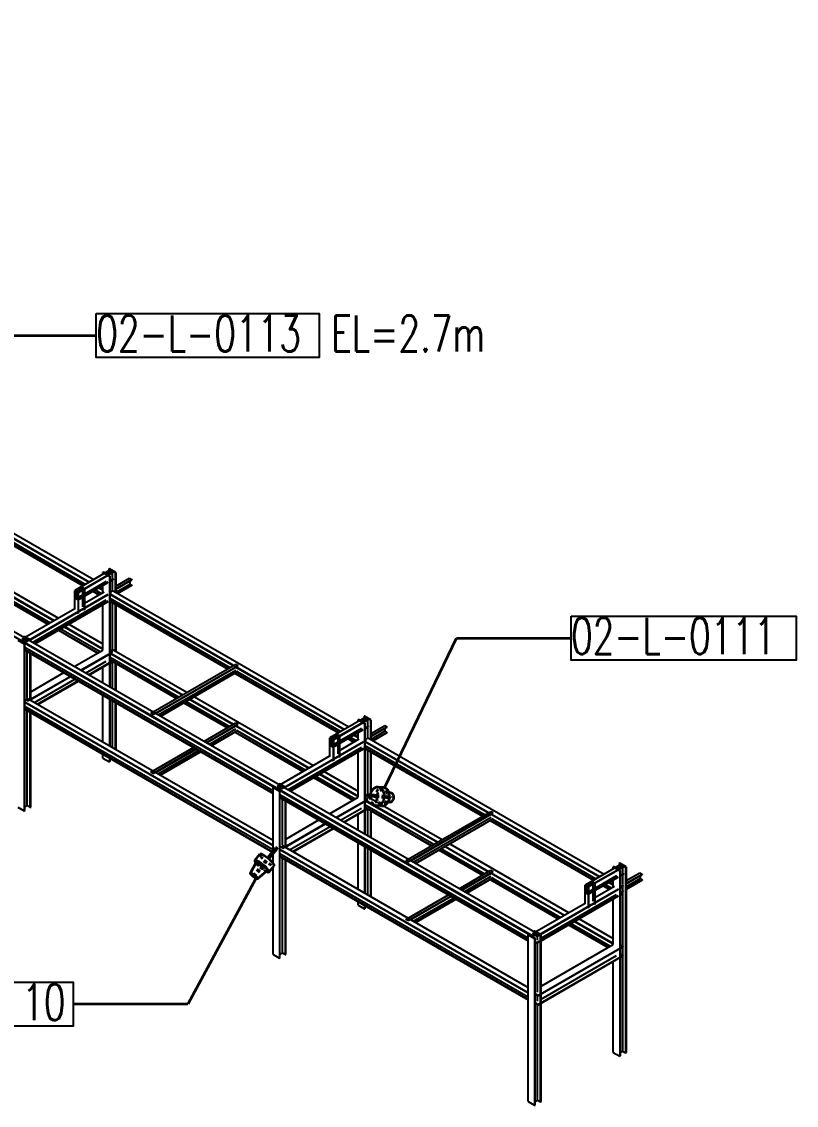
# Model space of a CAD drawing. Header units: inches. Extents: x 295136 to 296247, y 2627183 to 2627409.
# Drawn here: x 295736.24 to 295767.78, y 2627302.99 to 2627347.13 of the extents above; entities that cross this region are included whole.
import ezdxf

# ---------------------------------------------------------------- set-up
doc = ezdxf.new("R2010")
doc.units = ezdxf.units.IN
doc.header["$MEASUREMENT"] = 0
doc.linetypes.add('PIPE RACK LIGHTING-EMBED 1_DWG$0$HIDDEN2', pattern=[0.1875, 0.125, -0.0625])
doc.layers.add('_Auto', color=7, linetype='Continuous')
doc.layers.add('PIPE RACK LIGHTING-EMBED 1_DWG$0$DwgTemplate', color=7, linetype='Continuous')
doc.styles.add('HZTXT', font='txt_qlt.shx', dxfattribs={"width": 0.7, "bigfont": 'hztxt.shx'})
doc.dimstyles.new('ANSI_L', dxfattribs={"dimtxt": 0.18, "dimasz": 0.18, "dimexe": 0.18, "dimexo": 0.0625, "dimgap": 0.09, "dimtad": 0, "dimtih": 1, "dimtoh": 1, "dimdec": 4, "dimzin": 0, "dimdsep": 46, "dimtxsty": 'Standard', "dimcen": 0.09, "dimadec": 0, "dimazin": 0, "dimtfac": 1, "dimtdec": 4, "dimtofl": 0, "dimtmove": 0, "dimatfit": 3, "dimfxl": 1, "dimtolj": 1, "dimtzin": 0, "dimarcsym": 0})

msp = doc.modelspace()

# ---------------------------------------------------------------- linework, layer by layer
at = {"layer": '_Auto', "color": 7, "linetype": 'Continuous', "lineweight": 25}
for points in [[(295739.2816, 2627335.2373), (295748.352, 2627335.2373), (295748.352, 2627333.4456), (295739.2816, 2627333.4456)], [(295758.6089, 2627322.9175), (295767.7816, 2627322.9175), (295767.7816, 2627321.1258), (295758.6089, 2627321.1258)], [(295729.3377, 2627308.0066), (295738.3412, 2627308.0066), (295738.3412, 2627306.2149), (295729.3377, 2627306.2149)]]:
    msp.add_lwpolyline(points, close=True, dxfattribs=at)
at = {"layer": 'PIPE RACK LIGHTING-EMBED 1_DWG$0$DwgTemplate', "color": 9, "linetype": 'Continuous', "lineweight": 25}
for p, q in [((295757.041, 2627309.8916), (295653.0217, 2627369.9472)), ((295757.2141, 2627309.9916), (295653.1949, 2627370.0471)), ((295729.4415, 2627329.8248), (295739.0035, 2627324.3042)), ((295729.5169, 2627329.9813), (295739.1767, 2627324.4042)), ((295734.5398, 2627326.5854), (295738.7473, 2627324.1563)), ((295734.5554, 2627326.5944), (295738.7628, 2627324.1653)), ((295734.5779, 2627326.8413), (295738.9879, 2627324.2952)), ((295734.6368, 2627326.6414), (295738.8442, 2627324.2122)), ((295732.7183, 2627325.5338), (295737.5621, 2627322.7372)), ((295732.8915, 2627325.6338), (295737.7352, 2627322.8372)), ((295739.8346, 2627324.784), (295738.4062, 2627323.9593)), ((295739.813, 2627324.8465), (295739.7957, 2627324.8365)), ((295739.7957, 2627324.8365), (295739.9195, 2627324.765)), ((295739.7957, 2627324.8365), (295739.7957, 2627324.7615)), ((295740.0727, 2627324.6966), (295739.813, 2627324.8465)), ((295739.8346, 2627324.784), (295739.9645, 2627324.7091)), ((295734.5779, 2627324.4422), (295737.5465, 2627322.7282)), ((295739.9645, 2627324.7091), (295738.536, 2627323.8843)), ((295739.748, 2627324.5701), (295738.536, 2627323.8704)), ((295739.5706, 2627324.7066), (295739.5533, 2627324.6966)), ((295739.5533, 2627324.6966), (295739.813, 2627324.5466)), ((295739.5533, 2627324.6216), (295739.5533, 2627324.6966)), ((295739.6944, 2627324.6351), (295739.5706, 2627324.7066)), ((295739.9195, 2627324.765), (295739.6944, 2627324.6351)), ((295739.7065, 2627324.6281), (295739.9316, 2627324.7581)), ((295739.8303, 2627324.5566), (295739.7065, 2627324.6281)), ((295739.9645, 2627324.6951), (295739.7775, 2627324.5871)), ((295739.813, 2627324.5466), (295739.8303, 2627324.5566)), ((295739.813, 2627324.5466), (295739.813, 2627320.0382)), ((295739.8303, 2627324.5566), (295739.8303, 2627320.0282)), ((295739.9645, 2627324.4232), (295739.8303, 2627324.3457)), ((295739.8303, 2627324.3317), (295739.9645, 2627324.4092)), ((295739.9056, 2627324.4572), (295739.9645, 2627324.4232)), ((295739.9316, 2627324.7581), (295740.0554, 2627324.6866)), ((295739.9316, 2627324.7581), (295739.9316, 2627324.7281)), ((295739.9316, 2627324.6761), (295739.9316, 2627324.4422)), ((295739.9316, 2627324.3902), (295739.9316, 2627323.9983)), ((295739.9645, 2627324.7091), (295739.9645, 2627324.6951)), ((295739.9645, 2627324.4232), (295739.9645, 2627324.4092)), ((295740.0554, 2627324.6866), (295740.0727, 2627324.6966)), ((295740.0554, 2627324.6866), (295740.0554, 2627323.8968)), ((295740.0727, 2627324.6966), (295740.0727, 2627323.8868)), ((295740.0727, 2627324.1398), (295740.6328, 2627324.4632)), ((295740.0727, 2627324.0338), (295740.7246, 2627324.4102)), ((295740.0727, 2627324.0158), (295740.7246, 2627324.3922)), ((295740.6328, 2627324.4632), (295740.7246, 2627324.4102)), ((295740.6423, 2627324.3447), (295740.6423, 2627324.2237)), ((295740.7246, 2627324.4102), (295740.7246, 2627324.3922)), ((295734.5398, 2627324.1862), (295737.3058, 2627322.5893)), ((295734.5554, 2627324.1952), (295737.3214, 2627322.5983)), ((295734.6368, 2627324.2422), (295737.4028, 2627322.6453)), ((295738.4183, 2627323.9663), (295738.4062, 2627323.9593)), ((295738.4062, 2627323.9593), (295738.4062, 2627323.9453)), ((295738.536, 2627323.8843), (295738.4062, 2627323.9593)), ((295738.4062, 2627323.9593), (295738.536, 2627323.8843)), ((295738.4062, 2627323.1996), (295738.4062, 2627323.9593)), ((295738.4062, 2627323.9453), (295738.4668, 2627323.9103)), ((295738.4789, 2627323.9313), (295738.4183, 2627323.9663)), ((295738.4668, 2627323.9103), (295738.4668, 2627323.6384)), ((295738.4754, 2627323.6334), (295738.4754, 2627323.9053)), ((295738.4754, 2627323.9053), (295738.536, 2627323.8704)), ((295738.7144, 2627324.0673), (295738.4789, 2627323.9313)), ((295738.4875, 2627323.9263), (295738.723, 2627324.0623)), ((295738.5481, 2627323.8913), (295738.4875, 2627323.9263)), ((295739.748, 2627324.2982), (295738.536, 2627323.5984)), ((295738.536, 2627323.5845), (295739.748, 2627324.2842)), ((295738.6659, 2627324.1093), (295738.6538, 2627324.1023)), ((295738.6538, 2627324.1023), (295738.7144, 2627324.0673)), ((295738.7957, 2627324.0343), (295738.6659, 2627324.1093)), ((295738.723, 2627324.0623), (295738.7836, 2627324.0273)), ((295738.723, 2627323.9783), (295738.723, 2627323.7764)), ((295738.7836, 2627324.0273), (295738.7957, 2627324.0343)), ((295738.7836, 2627324.0273), (295738.7836, 2627323.2676)), ((295739.6874, 2627324.3332), (295738.7957, 2627323.8184)), ((295738.7957, 2627324.0343), (295738.7957, 2627323.2746)), ((295738.7957, 2627323.4495), (295739.5965, 2627323.9118)), ((295739.1368, 2627323.9313), (295739.3836, 2627323.7889)), ((295739.1524, 2627323.9403), (295739.3992, 2627323.7979)), ((295739.2338, 2627323.9873), (295739.4805, 2627323.8449)), ((295739.3775, 2627324.0703), (295739.5533, 2627323.9688)), ((295739.3931, 2627324.0793), (295739.5533, 2627323.9868)), ((295739.5533, 2627323.8868), (295739.5533, 2627324.1718)), ((295739.8589, 2627323.9103), (295739.8303, 2627323.9268)), ((295739.8303, 2627323.9268), (295739.8995, 2627323.8868)), ((295739.8589, 2627323.9103), (295739.9714, 2627323.9753)), ((295739.9056, 2627323.9833), (295749.5654, 2627318.4062)), ((295739.961, 2627323.9513), (295739.9714, 2627323.9573)), ((295740.0727, 2627323.8948), (295740.6423, 2627324.2237)), ((295740.148, 2627323.8434), (295740.7246, 2627324.1763)), ((295740.7246, 2627324.1583), (295740.1636, 2627323.8344)), ((295740.6423, 2627324.2237), (295740.7246, 2627324.1763)), ((295740.7246, 2627324.1763), (295740.7246, 2627324.1583)), ((295736.4366, 2627321.8875), (295739.7697, 2627323.8119)), ((295736.5821, 2627321.9535), (295739.7697, 2627323.7939)), ((295736.6825, 2627321.8455), (295739.6883, 2627323.581)), ((295736.7639, 2627321.7986), (295739.7697, 2627323.534)), ((295736.7795, 2627321.7896), (295739.7697, 2627323.516)), ((295738.4062, 2627323.6734), (295738.4062, 2627323.6594)), ((295738.4668, 2627323.6384), (295738.4062, 2627323.6734)), ((295738.4062, 2627323.6594), (295738.536, 2627323.5845)), ((295738.536, 2627323.5984), (295738.4754, 2627323.6334)), ((295738.536, 2627323.8843), (295738.5481, 2627323.8913)), ((295738.536, 2627323.8704), (295738.536, 2627323.8843)), ((295738.536, 2627323.8843), (295738.536, 2627323.1246)), ((295738.536, 2627323.5845), (295738.536, 2627323.5984)), ((295738.5481, 2627323.8913), (295738.5481, 2627323.1316)), ((295738.723, 2627323.7764), (295738.5481, 2627323.6754)), ((295738.723, 2627323.6924), (295738.723, 2627323.3025)), ((295739.8303, 2627323.8469), (295739.8995, 2627323.8868)), ((295739.8303, 2627323.8269), (295749.3923, 2627318.3063)), ((295739.8303, 2627323.8089), (295744.8593, 2627320.9054)), ((295739.8303, 2627323.6429), (295744.7156, 2627320.8224)), ((295739.8303, 2627323.569), (295739.8944, 2627323.6059)), ((295739.8303, 2627323.549), (295744.6342, 2627320.7754)), ((295739.8303, 2627323.531), (295744.6186, 2627320.7664)), ((295739.9316, 2627323.4725), (295739.9316, 2627321.5691)), ((295736.2635, 2627321.9875), (295738.4062, 2627323.2246)), ((295738.536, 2627323.0279), (295738.4895, 2627323.0547)), ((295738.536, 2627323.0816), (295738.536, 2627323.0279)), ((295738.5481, 2627323.0348), (295738.536, 2627323.0279)), ((295738.5481, 2627323.0886), (295738.5481, 2627323.0348)), ((295738.7836, 2627323.1708), (295738.7371, 2627323.1977)), ((295738.7836, 2627323.2246), (295738.7836, 2627323.1708)), ((295738.7957, 2627323.1778), (295738.7836, 2627323.1708)), ((295738.7957, 2627323.2316), (295738.7957, 2627323.1778)), ((295739.5533, 2627321.5377), (295739.5533, 2627323.391)), ((295740.0554, 2627323.401), (295740.0554, 2627321.4977)), ((295740.0727, 2627323.391), (295740.0727, 2627321.4877)), ((295738.1646, 2627322.5893), (295739.5533, 2627321.7876)), ((295737.7352, 2627322.3414), (295739.3403, 2627321.4147)), ((295737.7508, 2627322.3504), (295739.3559, 2627321.4237)), ((295737.8322, 2627322.3974), (295739.4372, 2627321.4707)), ((295737.9759, 2627322.4803), (295739.5533, 2627321.5696)), ((295737.9915, 2627322.4893), (295739.5533, 2627321.5876)), ((295736.0903, 2627321.9375), (295736.3501, 2627321.7876)), ((295736.4565, 2627322.006), (295736.2315, 2627321.876)), ((295736.2436, 2627321.869), (295736.4687, 2627321.999)), ((295736.3674, 2627321.7976), (295736.2436, 2627321.869)), ((295736.4366, 2627321.8875), (295736.2635, 2627321.9875)), ((295746.6306, 2627315.8841), (295736.2695, 2627321.866)), ((295736.3501, 2627322.0875), (295736.3327, 2627322.0775)), ((295736.3327, 2627322.0475), (295736.3327, 2627322.0775)), ((295736.3327, 2627322.0775), (295736.4565, 2627322.006)), ((295736.6098, 2627321.9375), (295736.3501, 2627322.0875)), ((295736.3501, 2627321.7876), (295736.3674, 2627321.7976)), ((295736.3501, 2627321.7876), (295736.3501, 2627314.9899)), ((295736.3674, 2627314.9999), (295736.3674, 2627321.7976)), ((295736.4687, 2627321.999), (295736.5925, 2627321.9275)), ((295736.5388, 2627321.9285), (295736.5492, 2627321.9345)), ((295736.5925, 2627321.9275), (295736.6098, 2627321.9375)), ((295736.5925, 2627321.8975), (295736.5925, 2627321.9275)), ((295736.6098, 2627321.8875), (295736.6098, 2627321.9375)), ((295746.4791, 2627315.8056), (295736.3674, 2627321.6436)), ((295746.4791, 2627315.7116), (295736.3674, 2627321.5496)), ((295736.3674, 2627321.5317), (295746.4791, 2627315.6937)), ((295736.4687, 2627319.5998), (295736.4687, 2627321.4732)), ((295736.5925, 2627319.4983), (295736.5925, 2627321.4017)), ((295736.6098, 2627319.4884), (295736.6098, 2627321.3917)), ((295738.3845, 2627320.8629), (295739.5533, 2627321.5377)), ((295738.6442, 2627320.7129), (295739.9428, 2627321.4627)), ((295738.6598, 2627320.7039), (295739.8563, 2627321.3947)), ((295739.8303, 2627321.5277), (295739.9428, 2627321.4627)), ((295739.8303, 2627321.4277), (295742.7971, 2627319.7148)), ((295739.8563, 2627321.3947), (295742.7816, 2627319.7058)), ((295739.9056, 2627321.5841), (295742.9703, 2627319.8147)), ((295738.8399, 2627320.6), (295739.6883, 2627321.0898)), ((295738.9646, 2627320.528), (295739.9203, 2627321.0798)), ((295738.9801, 2627320.519), (295739.9359, 2627321.0708)), ((295739.5533, 2627320.1881), (295739.5533, 2627320.8499)), ((295739.8303, 2627321.2438), (295742.6378, 2627319.6228)), ((295739.8303, 2627321.1498), (295742.5565, 2627319.5758)), ((295739.8303, 2627321.1318), (295742.5409, 2627319.5668)), ((295739.9316, 2627321.0683), (295739.9316, 2627319.9697)), ((295740.0554, 2627321.0018), (295740.0554, 2627319.8982)), ((295740.0727, 2627320.9918), (295740.0727, 2627319.8882)), ((295741.4985, 2627318.965), (295744.9615, 2627320.9643)), ((295741.5903, 2627318.912), (295745.0532, 2627320.9114)), ((295741.6925, 2627318.953), (295744.9667, 2627320.8434)), ((295744.9615, 2627320.9643), (295745.0532, 2627320.9114)), ((295744.9667, 2627320.8434), (295749.3767, 2627318.2973)), ((295736.4799, 2627319.4634), (295738.2148, 2627320.465)), ((295736.5821, 2627319.5043), (295738.2304, 2627320.456)), ((295736.6098, 2627319.8382), (295737.9551, 2627320.615)), ((295741.7972, 2627318.8926), (295744.9658, 2627320.7219)), ((295741.8795, 2627318.8451), (295745.048, 2627320.6744)), ((295745.048, 2627320.6565), (295741.8951, 2627318.8361)), ((295744.9286, 2627320.5875), (295749.136, 2627318.1583)), ((295744.9442, 2627320.5965), (295749.1516, 2627318.1673)), ((295745.0255, 2627320.6435), (295749.233, 2627318.2143)), ((295736.7621, 2627319.4004), (295738.4105, 2627320.3521)), ((295736.8868, 2627319.3284), (295738.5352, 2627320.2801)), ((295736.9024, 2627319.3194), (295738.5507, 2627320.2711)), ((295736.4799, 2627319.4634), (295736.3674, 2627319.5283)), ((295736.4427, 2627319.5848), (295746.4791, 2627313.7903)), ((295739.5533, 2627317.7889), (295739.5533, 2627319.6923)), ((295739.813, 2627319.5423), (295739.813, 2627317.639)), ((295739.8303, 2627319.5323), (295739.8303, 2627317.629)), ((295743.0915, 2627319.5268), (295744.8593, 2627318.5062)), ((295743.1071, 2627319.5358), (295747.9508, 2627316.7393)), ((295743.2802, 2627319.6358), (295748.124, 2627316.8393)), ((295736.3674, 2627319.4284), (295746.4791, 2627313.5904)), ((295736.3674, 2627319.4104), (295746.4791, 2627313.5724)), ((295736.3674, 2627319.2444), (295746.4791, 2627313.4064)), ((295736.3674, 2627319.1505), (295746.4607, 2627313.3231)), ((295736.3674, 2627319.1325), (295746.4508, 2627313.3108)), ((295736.4687, 2627315.2013), (295736.4687, 2627319.074)), ((295739.9316, 2627319.4739), (295739.9316, 2627317.5705)), ((295740.0554, 2627319.4024), (295740.0554, 2627317.499)), ((295740.0727, 2627319.3924), (295740.0727, 2627317.489)), ((295742.8508, 2627319.3879), (295744.6186, 2627318.3672)), ((295742.8664, 2627319.3969), (295744.6342, 2627318.3762)), ((295742.9478, 2627319.4439), (295744.7156, 2627318.4232)), ((295736.5925, 2627315.1298), (295736.5925, 2627319.0025)), ((295736.6098, 2627315.1398), (295736.6098, 2627318.9925)), ((295741.5903, 2627318.912), (295741.4985, 2627318.965)), ((295750.2234, 2627318.7861), (295748.7949, 2627317.9614)), ((295750.3532, 2627318.7111), (295748.9248, 2627317.8864)), ((295749.9593, 2627318.7086), (295749.942, 2627318.6986)), ((295749.942, 2627318.6986), (295750.2017, 2627318.5487)), ((295749.942, 2627318.6236), (295749.942, 2627318.6986)), ((295750.0831, 2627318.6371), (295749.9593, 2627318.7086)), ((295750.3082, 2627318.7671), (295750.0831, 2627318.6371)), ((295750.0952, 2627318.6301), (295750.3203, 2627318.7601)), ((295750.219, 2627318.5587), (295750.0952, 2627318.6301)), ((295750.3532, 2627318.6971), (295750.1662, 2627318.5892)), ((295750.2017, 2627318.8486), (295750.1844, 2627318.8386)), ((295750.1844, 2627318.8386), (295750.1844, 2627318.7636)), ((295750.1844, 2627318.8386), (295750.3082, 2627318.7671)), ((295750.4614, 2627318.6986), (295750.2017, 2627318.8486)), ((295750.2234, 2627318.7861), (295750.3532, 2627318.7111)), ((295750.3203, 2627318.7601), (295750.3203, 2627318.7301)), ((295750.3203, 2627318.7601), (295750.4441, 2627318.6886)), ((295750.3203, 2627318.6781), (295750.3203, 2627318.4442)), ((295750.3532, 2627318.7111), (295750.3532, 2627318.6971)), ((295750.4441, 2627318.6886), (295750.4614, 2627318.6986)), ((295750.4441, 2627318.6886), (295750.4441, 2627317.8989)), ((295750.4614, 2627318.6986), (295750.4614, 2627317.8889)), ((295743.6629, 2627317.8154), (295744.9615, 2627318.5652)), ((295743.7546, 2627317.7624), (295745.0532, 2627318.5122)), ((295743.7702, 2627317.7534), (295744.9667, 2627318.4442)), ((295743.875, 2627317.693), (295744.9658, 2627318.3228)), ((295743.9572, 2627317.6455), (295745.048, 2627318.2753)), ((295745.048, 2627318.2573), (295743.9728, 2627317.6365)), ((295744.9286, 2627318.1883), (295747.6946, 2627316.5913)), ((295744.9442, 2627318.1973), (295747.7102, 2627316.6003)), ((295744.9615, 2627318.5652), (295745.0532, 2627318.5122)), ((295744.9667, 2627318.4442), (295747.9352, 2627316.7303)), ((295745.0255, 2627318.2443), (295747.7915, 2627316.6473)), ((295750.1368, 2627318.5722), (295748.9248, 2627317.8724)), ((295750.1368, 2627318.3003), (295748.9248, 2627317.6005)), ((295748.9248, 2627317.5865), (295750.1368, 2627318.2863)), ((295750.0762, 2627318.3352), (295749.1845, 2627317.8204)), ((295749.942, 2627317.8889), (295749.942, 2627318.1738)), ((295750.2017, 2627318.5487), (295750.219, 2627318.5587)), ((295750.2017, 2627318.5487), (295750.2017, 2627314.0402)), ((295750.219, 2627318.5587), (295750.219, 2627314.0302)), ((295750.3532, 2627318.4252), (295750.219, 2627318.3477)), ((295750.219, 2627318.3337), (295750.3532, 2627318.4112)), ((295750.2944, 2627318.4592), (295750.3532, 2627318.4252)), ((295750.3203, 2627318.3922), (295750.3203, 2627318.0004)), ((295750.3532, 2627318.4252), (295750.3532, 2627318.4112)), ((295750.4614, 2627318.1418), (295751.0216, 2627318.4652)), ((295750.4614, 2627318.0358), (295751.1133, 2627318.4122)), ((295750.4614, 2627318.0179), (295751.1133, 2627318.3942)), ((295750.4614, 2627317.8969), (295751.0311, 2627318.2258)), ((295750.5368, 2627317.8454), (295751.1133, 2627318.1783)), ((295751.1133, 2627318.1603), (295750.5523, 2627317.8364)), ((295751.0216, 2627318.4652), (295751.1133, 2627318.4122)), ((295751.0311, 2627318.3467), (295751.0311, 2627318.2258)), ((295751.0311, 2627318.2258), (295751.1133, 2627318.1783)), ((295751.1133, 2627318.4122), (295751.1133, 2627318.3942)), ((295751.1133, 2627318.1783), (295751.1133, 2627318.1603)), ((295746.8254, 2627315.8896), (295750.1584, 2627317.8139)), ((295746.9708, 2627315.9556), (295750.1584, 2627317.7959)), ((295748.807, 2627317.9684), (295748.7949, 2627317.9614)), ((295748.9248, 2627317.8864), (295748.7949, 2627317.9614)), ((295748.7949, 2627317.9614), (295748.7949, 2627317.9474)), ((295748.7949, 2627317.9614), (295748.9248, 2627317.8864)), ((295748.7949, 2627317.2016), (295748.7949, 2627317.9614)), ((295748.7949, 2627317.9474), (295748.8555, 2627317.9124)), ((295748.8676, 2627317.9334), (295748.807, 2627317.9684)), ((295748.8555, 2627317.9124), (295748.8555, 2627317.6405)), ((295748.8642, 2627317.6355), (295748.8642, 2627317.9074)), ((295748.8642, 2627317.9074), (295748.9248, 2627317.8724)), ((295749.1031, 2627318.0693), (295748.8676, 2627317.9334)), ((295748.8763, 2627317.9284), (295749.1118, 2627318.0643)), ((295748.9369, 2627317.8934), (295748.8763, 2627317.9284)), ((295748.9248, 2627317.8864), (295748.9369, 2627317.8934)), ((295748.9248, 2627317.8724), (295748.9248, 2627317.8864)), ((295748.9248, 2627317.8864), (295748.9248, 2627317.1267)), ((295748.9369, 2627317.8934), (295748.9369, 2627317.1337)), ((295749.1118, 2627317.7784), (295748.9369, 2627317.6775)), ((295749.0546, 2627318.1113), (295749.0425, 2627318.1043)), ((295749.0425, 2627318.1043), (295749.1031, 2627318.0693)), ((295749.1845, 2627318.0363), (295749.0546, 2627318.1113)), ((295749.1118, 2627318.0643), (295749.1724, 2627318.0294)), ((295749.1118, 2627317.9804), (295749.1118, 2627317.7784)), ((295749.1724, 2627318.0294), (295749.1845, 2627318.0363)), ((295749.1724, 2627318.0294), (295749.1724, 2627317.2696)), ((295749.1845, 2627318.0363), (295749.1845, 2627317.2766)), ((295749.1845, 2627317.4515), (295749.9853, 2627317.9139)), ((295749.5256, 2627317.9334), (295749.7723, 2627317.7909)), ((295749.5412, 2627317.9424), (295749.7879, 2627317.7999)), ((295749.6226, 2627317.9894), (295749.8693, 2627317.8469)), ((295749.7663, 2627318.0723), (295749.942, 2627317.9709)), ((295749.7818, 2627318.0813), (295749.942, 2627317.9889)), ((295750.219, 2627317.9289), (295750.2883, 2627317.8889)), ((295750.2476, 2627317.9124), (295750.219, 2627317.9289)), ((295750.219, 2627317.8489), (295750.2883, 2627317.8889)), ((295750.219, 2627317.8289), (295759.781, 2627312.3083)), ((295750.219, 2627317.8109), (295755.2481, 2627314.9074)), ((295750.2476, 2627317.9124), (295750.3602, 2627317.9774)), ((295750.2944, 2627317.9854), (295759.9542, 2627312.4083)), ((295750.3498, 2627317.9534), (295750.3602, 2627317.9594)), ((295739.5533, 2627317.1392), (295739.5533, 2627317.2931)), ((295741.4985, 2627316.5659), (295743.2335, 2627317.5675)), ((295741.5903, 2627316.5129), (295743.3252, 2627317.5145)), ((295741.6925, 2627316.5539), (295743.3408, 2627317.5055)), ((295741.7972, 2627316.4934), (295743.4456, 2627317.4451)), ((295741.8795, 2627316.4459), (295743.5278, 2627317.3976)), ((295743.5434, 2627317.3886), (295741.8951, 2627316.4369)), ((295747.0712, 2627315.8476), (295750.0771, 2627317.583)), ((295747.1526, 2627315.8006), (295750.1584, 2627317.536)), ((295747.1682, 2627315.7916), (295750.1584, 2627317.518)), ((295748.8555, 2627317.6405), (295748.7949, 2627317.6755)), ((295748.7949, 2627317.6755), (295748.7949, 2627317.6615)), ((295748.7949, 2627317.6615), (295748.9248, 2627317.5865)), ((295748.9248, 2627317.6005), (295748.8642, 2627317.6355)), ((295748.9248, 2627317.5865), (295748.9248, 2627317.6005)), ((295749.1118, 2627317.6945), (295749.1118, 2627317.3046)), ((295749.942, 2627315.5397), (295749.942, 2627317.3931)), ((295750.219, 2627317.645), (295755.1044, 2627314.8244)), ((295750.219, 2627317.571), (295750.2831, 2627317.608)), ((295750.219, 2627317.551), (295755.023, 2627314.7775)), ((295750.219, 2627317.533), (295755.0074, 2627314.7685)), ((295750.3203, 2627317.4745), (295750.3203, 2627315.5712)), ((295750.4441, 2627317.4031), (295750.4441, 2627315.4997)), ((295750.4614, 2627317.3931), (295750.4614, 2627315.4897)), ((295739.5533, 2627317.1392), (295739.813, 2627316.9892)), ((295739.813, 2627317.1432), (295739.813, 2627316.9892)), ((295739.813, 2627316.9892), (295739.8303, 2627316.9992)), ((295739.8303, 2627317.1332), (295739.8303, 2627316.9992)), ((295746.6522, 2627315.9895), (295748.7949, 2627317.2266)), ((295748.9248, 2627317.0299), (295748.8782, 2627317.0568)), ((295748.9248, 2627317.0837), (295748.9248, 2627317.0299)), ((295748.9369, 2627317.0369), (295748.9248, 2627317.0299)), ((295748.9369, 2627317.0907), (295748.9369, 2627317.0369)), ((295749.1724, 2627317.1729), (295749.1258, 2627317.1997)), ((295749.1724, 2627317.2266), (295749.1724, 2627317.1729)), ((295749.1845, 2627317.1798), (295749.1724, 2627317.1729)), ((295749.1845, 2627317.2336), (295749.1845, 2627317.1798)), ((295741.5903, 2627316.5129), (295741.4985, 2627316.5659)), ((295748.2209, 2627316.3994), (295749.826, 2627315.4727)), ((295748.3646, 2627316.4824), (295749.942, 2627315.5717)), ((295748.3802, 2627316.4914), (295749.942, 2627315.5897)), ((295748.5534, 2627316.5913), (295749.942, 2627315.7896)), ((295746.8453, 2627316.008), (295746.6202, 2627315.8781)), ((295746.6323, 2627315.8711), (295746.8574, 2627316.001)), ((295746.8254, 2627315.8896), (295746.6522, 2627315.9895)), ((295746.7388, 2627316.0895), (295746.7215, 2627316.0795)), ((295746.7215, 2627316.0495), (295746.7215, 2627316.0795)), ((295746.7215, 2627316.0795), (295746.8453, 2627316.008)), ((295746.9985, 2627315.9396), (295746.7388, 2627316.0895)), ((295746.8574, 2627316.001), (295746.9812, 2627315.9296)), ((295748.124, 2627316.3434), (295749.729, 2627315.4167)), ((295748.1396, 2627316.3524), (295749.7446, 2627315.4257)), ((295746.4964, 2627315.9496), (295746.4791, 2627315.9396)), ((295746.4791, 2627313.346), (295746.4791, 2627315.9396)), ((295746.4791, 2627315.9396), (295746.7388, 2627315.7896)), ((295746.6202, 2627315.8781), (295746.4964, 2627315.9496)), ((295746.7561, 2627315.7996), (295746.6323, 2627315.8711)), ((295757.0193, 2627309.8861), (295746.6583, 2627315.8681)), ((295746.7388, 2627315.7896), (295746.7561, 2627315.7996)), ((295746.7388, 2627315.7896), (295746.7388, 2627308.9919)), ((295746.7561, 2627309.0019), (295746.7561, 2627315.7996)), ((295756.8678, 2627309.8077), (295746.7561, 2627315.6457)), ((295756.8678, 2627309.7137), (295746.7561, 2627315.5517)), ((295746.7561, 2627315.5337), (295756.8678, 2627309.6957)), ((295746.9275, 2627315.9306), (295746.9379, 2627315.9366)), ((295746.9812, 2627315.9296), (295746.9985, 2627315.9396)), ((295746.9812, 2627315.8996), (295746.9812, 2627315.9296)), ((295746.9985, 2627315.8896), (295746.9985, 2627315.9396)), ((295748.7733, 2627314.8649), (295749.942, 2627315.5397)), ((295750.219, 2627315.5297), (295750.3316, 2627315.4647)), ((295750.2944, 2627315.5862), (295753.359, 2627313.8168)), ((295736.0903, 2627315.1398), (295736.3501, 2627314.9899)), ((295736.3674, 2627315.1428), (295736.4687, 2627315.2013)), ((295736.4687, 2627315.2013), (295736.5925, 2627315.1298)), ((295736.5925, 2627315.1298), (295736.6098, 2627315.1398)), ((295746.8574, 2627313.6019), (295746.8574, 2627315.4752)), ((295746.9812, 2627313.5004), (295746.9812, 2627315.4037)), ((295746.9985, 2627313.4904), (295746.9985, 2627315.3938)), ((295749.033, 2627314.715), (295750.3316, 2627315.4647)), ((295749.0486, 2627314.706), (295750.245, 2627315.3968)), ((295749.2286, 2627314.602), (295750.0771, 2627315.0919)), ((295749.3533, 2627314.53), (295750.3091, 2627315.0819)), ((295749.3689, 2627314.5211), (295750.3247, 2627315.0729)), ((295750.219, 2627315.4297), (295753.1859, 2627313.7168)), ((295750.219, 2627315.2458), (295753.0266, 2627313.6249)), ((295750.219, 2627315.1518), (295752.9452, 2627313.5779)), ((295750.219, 2627315.1338), (295752.9296, 2627313.5689)), ((295750.245, 2627315.3968), (295753.1703, 2627313.7078)), ((295750.3203, 2627315.0704), (295750.3203, 2627313.9717)), ((295736.3501, 2627314.9899), (295736.3674, 2627314.9999)), ((295749.942, 2627314.1902), (295749.942, 2627314.8519)), ((295750.4441, 2627315.0039), (295750.4441, 2627313.9003)), ((295750.4614, 2627314.9939), (295750.4614, 2627313.8903)), ((295751.8873, 2627312.9671), (295755.3502, 2627314.9664)), ((295751.9791, 2627312.9141), (295755.442, 2627314.9134)), ((295752.0812, 2627312.9551), (295755.3554, 2627314.8454)), ((295752.186, 2627312.8946), (295755.3545, 2627314.724)), ((295752.2682, 2627312.8471), (295755.4368, 2627314.6765)), ((295755.4368, 2627314.6585), (295752.2838, 2627312.8381)), ((295755.3502, 2627314.9664), (295755.442, 2627314.9134)), ((295755.3554, 2627314.8454), (295759.7654, 2627312.2993)), ((295755.4143, 2627314.6455), (295759.6217, 2627312.2163)), ((295746.8687, 2627313.4654), (295748.6036, 2627314.4671)), ((295746.9708, 2627313.5064), (295748.6192, 2627314.4581)), ((295746.9985, 2627313.8403), (295748.3439, 2627314.617)), ((295747.1509, 2627313.4024), (295748.7992, 2627314.3541)), ((295747.2756, 2627313.3305), (295748.9239, 2627314.2821)), ((295747.2911, 2627313.3215), (295748.9395, 2627314.2731)), ((295755.3173, 2627314.5895), (295759.5248, 2627312.1604)), ((295755.3329, 2627314.5985), (295759.5404, 2627312.1694)), ((295746.8687, 2627313.4654), (295746.7561, 2627313.5304)), ((295746.7561, 2627313.4304), (295756.8678, 2627307.5924)), ((295746.7561, 2627313.4124), (295756.8678, 2627307.5744)), ((295746.8314, 2627313.5869), (295756.8678, 2627307.7924)), ((295749.942, 2627311.791), (295749.942, 2627313.6943)), ((295750.2017, 2627313.5444), (295750.2017, 2627311.641)), ((295750.219, 2627313.5344), (295750.219, 2627311.631)), ((295750.3203, 2627313.4759), (295750.3203, 2627311.5726)), ((295750.4441, 2627313.4044), (295750.4441, 2627311.5011)), ((295750.4614, 2627313.3944), (295750.4614, 2627311.4911)), ((295753.2396, 2627313.3899), (295755.0074, 2627312.3693)), ((295753.2552, 2627313.3989), (295755.023, 2627312.3783)), ((295753.3365, 2627313.4459), (295755.1044, 2627312.4253)), ((295753.4802, 2627313.5289), (295755.2481, 2627312.5082)), ((295753.4958, 2627313.5379), (295758.3396, 2627310.7413)), ((295753.669, 2627313.6379), (295758.5127, 2627310.8413)), ((295746.4791, 2627312.8543), (295746.4791, 2627313.2468)), ((295746.7561, 2627313.2465), (295756.8678, 2627307.4085)), ((295746.7561, 2627313.1525), (295756.8678, 2627307.3145)), ((295746.7561, 2627313.1345), (295756.8678, 2627307.2965)), ((295746.8574, 2627309.2034), (295746.8574, 2627313.076)), ((295746.9812, 2627309.1319), (295746.9812, 2627313.0046)), ((295746.9985, 2627309.1419), (295746.9985, 2627312.9946)), ((295751.9791, 2627312.9141), (295751.8873, 2627312.9671)), ((295746.4791, 2627309.1419), (295746.4791, 2627312.7008)), ((295754.0516, 2627311.8175), (295755.3502, 2627312.5672)), ((295754.1434, 2627311.7645), (295755.442, 2627312.5142)), ((295754.159, 2627311.7555), (295755.3554, 2627312.4463)), ((295755.3502, 2627312.5672), (295755.442, 2627312.5142)), ((295755.3554, 2627312.4463), (295758.324, 2627310.7323)), ((295760.6121, 2627312.7881), (295759.1837, 2627311.9634)), ((295760.742, 2627312.7132), (295759.3135, 2627311.8885)), ((295760.5256, 2627312.5742), (295759.3135, 2627311.8745)), ((295760.3481, 2627312.7107), (295760.3308, 2627312.7007)), ((295760.3308, 2627312.7007), (295760.5905, 2627312.5507)), ((295760.3308, 2627312.6257), (295760.3308, 2627312.7007)), ((295760.4719, 2627312.6392), (295760.3481, 2627312.7107)), ((295760.697, 2627312.7692), (295760.4719, 2627312.6392)), ((295760.484, 2627312.6322), (295760.7091, 2627312.7622)), ((295760.6078, 2627312.5607), (295760.484, 2627312.6322)), ((295760.742, 2627312.6992), (295760.555, 2627312.5912)), ((295760.5905, 2627312.8506), (295760.5732, 2627312.8406)), ((295760.5732, 2627312.8406), (295760.697, 2627312.7692)), ((295760.5732, 2627312.8406), (295760.5732, 2627312.7657)), ((295760.8502, 2627312.7007), (295760.5905, 2627312.8506)), ((295760.5905, 2627312.5507), (295760.6078, 2627312.5607)), ((295760.5905, 2627312.5507), (295760.5905, 2627304.9933)), ((295760.6078, 2627312.5607), (295760.6078, 2627305.0033)), ((295760.742, 2627312.4273), (295760.6078, 2627312.3498)), ((295760.6121, 2627312.7881), (295760.742, 2627312.7132)), ((295760.6831, 2627312.4613), (295760.742, 2627312.4273)), ((295760.7091, 2627312.7622), (295760.7091, 2627312.7322)), ((295760.7091, 2627312.7622), (295760.8329, 2627312.6907)), ((295760.7091, 2627312.6802), (295760.7091, 2627312.4463)), ((295760.742, 2627312.7132), (295760.742, 2627312.6992)), ((295760.742, 2627312.4273), (295760.742, 2627312.4133)), ((295760.8329, 2627312.6907), (295760.8502, 2627312.7007)), ((295760.8329, 2627312.6907), (295760.8329, 2627305.1333)), ((295760.8502, 2627312.7007), (295760.8502, 2627305.1433)), ((295760.8502, 2627312.1439), (295761.4103, 2627312.4673)), ((295761.4103, 2627312.4673), (295761.5021, 2627312.4143)), ((295754.2637, 2627311.695), (295755.3545, 2627312.3248)), ((295754.346, 2627311.6475), (295755.4368, 2627312.2773)), ((295755.4368, 2627312.2593), (295754.3616, 2627311.6385)), ((295755.3173, 2627312.1903), (295758.0833, 2627310.5934)), ((295755.3329, 2627312.1993), (295758.0989, 2627310.6024)), ((295755.4143, 2627312.2463), (295758.1803, 2627310.6494)), ((295759.4919, 2627312.0714), (295759.2564, 2627311.9354)), ((295759.265, 2627311.9304), (295759.5005, 2627312.0664)), ((295760.5256, 2627312.3023), (295759.3135, 2627311.6025)), ((295759.3135, 2627311.5886), (295760.5256, 2627312.2883)), ((295759.4434, 2627312.1134), (295759.4313, 2627312.1064)), ((295759.4313, 2627312.1064), (295759.4919, 2627312.0714)), ((295759.5732, 2627312.0384), (295759.4434, 2627312.1134)), ((295759.5005, 2627312.0664), (295759.5611, 2627312.0314)), ((295759.5005, 2627311.9824), (295759.5005, 2627311.7805)), ((295759.5611, 2627312.0314), (295759.5732, 2627312.0384)), ((295759.5611, 2627312.0314), (295759.5611, 2627311.2717)), ((295760.4649, 2627312.3373), (295759.5732, 2627311.8225)), ((295759.5732, 2627312.0384), (295759.5732, 2627311.2787)), ((295760.0113, 2627311.9914), (295760.258, 2627311.849)), ((295760.155, 2627312.0744), (295760.3308, 2627311.9729)), ((295760.1706, 2627312.0834), (295760.3308, 2627311.9909)), ((295760.3308, 2627311.891), (295760.3308, 2627312.1759)), ((295760.6078, 2627312.3358), (295760.742, 2627312.4133)), ((295760.7091, 2627312.3943), (295760.7091, 2627312.0024)), ((295760.8502, 2627312.0379), (295761.5021, 2627312.4143)), ((295760.8502, 2627312.0199), (295761.5021, 2627312.3963)), ((295760.8502, 2627311.8989), (295761.4198, 2627312.2278)), ((295760.8502, 2627311.804), (295761.5021, 2627312.1804)), ((295761.5021, 2627312.1624), (295760.8502, 2627311.786)), ((295761.4198, 2627312.3488), (295761.4198, 2627312.2278)), ((295761.4198, 2627312.2278), (295761.5021, 2627312.1804)), ((295761.5021, 2627312.4143), (295761.5021, 2627312.3963)), ((295761.5021, 2627312.1804), (295761.5021, 2627312.1624)), ((295751.8873, 2627310.5679), (295753.6222, 2627311.5696)), ((295757.2141, 2627309.8916), (295760.5472, 2627311.816)), ((295757.3596, 2627309.9576), (295760.5472, 2627311.798)), ((295757.3873, 2627309.8077), (295760.4658, 2627311.5851)), ((295759.1958, 2627311.9704), (295759.1837, 2627311.9634)), ((295759.1837, 2627311.2037), (295759.1837, 2627311.9634)), ((295759.1837, 2627311.9634), (295759.3135, 2627311.8885)), ((295759.3135, 2627311.8885), (295759.1837, 2627311.9634)), ((295759.1837, 2627311.9634), (295759.1837, 2627311.9494)), ((295759.1837, 2627311.9494), (295759.2443, 2627311.9144)), ((295759.2443, 2627311.6425), (295759.1837, 2627311.6775)), ((295759.1837, 2627311.6775), (295759.1837, 2627311.6635)), ((295759.1837, 2627311.6635), (295759.3135, 2627311.5886)), ((295759.2564, 2627311.9354), (295759.1958, 2627311.9704)), ((295759.2443, 2627311.9144), (295759.2443, 2627311.6425)), ((295759.2529, 2627311.6375), (295759.2529, 2627311.9094)), ((295759.2529, 2627311.9094), (295759.3135, 2627311.8745)), ((295759.3135, 2627311.6025), (295759.2529, 2627311.6375)), ((295759.3256, 2627311.8954), (295759.265, 2627311.9304)), ((295759.3135, 2627311.8885), (295759.3256, 2627311.8954)), ((295759.3135, 2627311.8885), (295759.3135, 2627311.1287)), ((295759.3135, 2627311.8745), (295759.3135, 2627311.8885)), ((295759.3135, 2627311.5886), (295759.3135, 2627311.6025)), ((295759.3256, 2627311.8954), (295759.3256, 2627311.1357)), ((295759.5005, 2627311.7805), (295759.3256, 2627311.6795)), ((295759.5005, 2627311.6965), (295759.5005, 2627311.3067)), ((295759.5732, 2627311.4536), (295760.374, 2627311.9159)), ((295759.9143, 2627311.9354), (295760.1611, 2627311.793)), ((295759.9299, 2627311.9444), (295760.1767, 2627311.802)), ((295760.6364, 2627311.9144), (295760.6078, 2627311.9309)), ((295760.6078, 2627311.9309), (295760.6771, 2627311.891)), ((295760.6078, 2627311.851), (295760.6771, 2627311.891)), ((295760.6078, 2627311.833), (295760.6771, 2627311.873)), ((295760.6364, 2627311.6805), (295760.6078, 2627311.697)), ((295760.6078, 2627311.679), (295760.6364, 2627311.6625)), ((295760.6078, 2627311.653), (295760.6771, 2627311.613)), ((295760.6078, 2627311.5731), (295760.6771, 2627311.613)), ((295760.6078, 2627311.5551), (295760.6771, 2627311.5951)), ((295760.6364, 2627311.9144), (295760.7489, 2627311.9794)), ((295760.6364, 2627311.6805), (295760.7489, 2627311.7455)), ((295760.7489, 2627311.7275), (295760.6364, 2627311.6625)), ((295760.6364, 2627311.6625), (295760.6364, 2627311.6805)), ((295760.6519, 2627311.9054), (295760.7489, 2627311.9614)), ((295760.6771, 2627311.891), (295760.6771, 2627311.873)), ((295760.6771, 2627311.613), (295760.6771, 2627311.5951)), ((295760.7091, 2627311.9384), (295760.7091, 2627311.7685)), ((295760.7091, 2627311.7045), (295760.7091, 2627309.4733)), ((295749.942, 2627311.1412), (295749.942, 2627311.2952)), ((295749.942, 2627311.1412), (295750.2017, 2627310.9913)), ((295750.2017, 2627311.1452), (295750.2017, 2627310.9913)), ((295750.219, 2627311.1352), (295750.219, 2627311.0013)), ((295751.9791, 2627310.5149), (295753.714, 2627311.5166)), ((295752.0812, 2627310.5559), (295753.7296, 2627311.5076)), ((295752.186, 2627310.4954), (295753.8343, 2627311.4471)), ((295752.2682, 2627310.4479), (295753.9166, 2627311.3996)), ((295753.9322, 2627311.3906), (295752.2838, 2627310.4389)), ((295757.041, 2627309.9916), (295759.1837, 2627311.2287)), ((295757.3873, 2627309.7137), (295760.5472, 2627311.5381)), ((295757.3873, 2627309.6957), (295760.5472, 2627311.5201)), ((295759.5611, 2627311.1749), (295759.5146, 2627311.2018)), ((295759.5611, 2627311.2287), (295759.5611, 2627311.1749)), ((295759.5732, 2627311.1819), (295759.5611, 2627311.1749)), ((295759.5732, 2627311.2357), (295759.5732, 2627311.1819)), ((295760.3308, 2627309.5418), (295760.3308, 2627311.3951)), ((295750.2017, 2627310.9913), (295750.219, 2627311.0013)), ((295759.3135, 2627311.032), (295759.267, 2627311.0588)), ((295759.3135, 2627311.0857), (295759.3135, 2627311.032)), ((295759.3256, 2627311.0389), (295759.3135, 2627311.032)), ((295759.3256, 2627311.0927), (295759.3256, 2627311.0389)), ((295751.9791, 2627310.5149), (295751.8873, 2627310.5679)), ((295758.5127, 2627310.3455), (295760.1178, 2627309.4188)), ((295758.5283, 2627310.3545), (295760.1334, 2627309.4278)), ((295758.6097, 2627310.4015), (295760.2148, 2627309.4748)), ((295758.7534, 2627310.4844), (295760.3308, 2627309.5737)), ((295758.769, 2627310.4934), (295760.3308, 2627309.5917)), ((295758.9421, 2627310.5934), (295760.3308, 2627309.7917)), ((295756.8852, 2627309.9516), (295756.8678, 2627309.9416)), ((295756.8678, 2627303.1439), (295756.8678, 2627309.9416)), ((295756.8678, 2627309.9416), (295757.1276, 2627309.7917)), ((295757.009, 2627309.8801), (295756.8852, 2627309.9516)), ((295757.234, 2627310.0101), (295757.009, 2627309.8801)), ((295757.0211, 2627309.8731), (295757.2462, 2627310.0031)), ((295757.1449, 2627309.8017), (295757.0211, 2627309.8731)), ((295757.2141, 2627309.8916), (295757.041, 2627309.9916)), ((295757.2141, 2627309.9916), (295757.041, 2627309.8916)), ((295757.1276, 2627310.0916), (295757.1102, 2627310.0816)), ((295757.1102, 2627310.0516), (295757.1102, 2627310.0816)), ((295757.1102, 2627310.0816), (295757.234, 2627310.0101)), ((295757.3873, 2627309.9416), (295757.1276, 2627310.0916)), ((295757.1276, 2627309.7917), (295757.1449, 2627309.8017)), ((295757.1276, 2627309.7917), (295757.1276, 2627302.994)), ((295757.1336, 2627309.9201), (295757.2141, 2627309.8736)), ((295757.1449, 2627303.004), (295757.1449, 2627309.8017)), ((295757.2141, 2627309.8736), (295757.3267, 2627309.9386)), ((295757.2141, 2627309.8736), (295757.2141, 2627309.8916)), ((295757.2462, 2627310.0031), (295757.37, 2627309.9316)), ((295757.2462, 2627309.7252), (295757.2462, 2627309.8921)), ((295757.37, 2627309.9316), (295757.3873, 2627309.9416)), ((295757.37, 2627303.1339), (295757.37, 2627309.9316)), ((295757.3873, 2627303.1439), (295757.3873, 2627309.9416)), ((295757.2141, 2627309.6137), (295757.1449, 2627309.6537)), ((295757.1449, 2627309.6357), (295757.2141, 2627309.5957)), ((295757.2141, 2627309.6137), (295757.3267, 2627309.6787)), ((295757.2141, 2627309.5957), (295757.3267, 2627309.6607)), ((295757.2141, 2627309.5957), (295757.2141, 2627309.6137)), ((295757.2462, 2627307.6039), (295757.2462, 2627309.6142)), ((295757.2574, 2627307.4675), (295760.7203, 2627309.4668)), ((295757.2574, 2627307.4495), (295760.7203, 2627309.4488)), ((295757.3873, 2627307.8423), (295760.3308, 2627309.5418)), ((295760.6078, 2627309.5318), (295760.7203, 2627309.4668)), ((295760.7091, 2627309.4423), (295760.7091, 2627309.1034)), ((295760.7203, 2627309.4668), (295760.7203, 2627309.4488)), ((295746.4791, 2627309.1419), (295746.7388, 2627308.9919)), ((295746.7388, 2627308.9919), (295746.7561, 2627309.0019)), ((295746.7561, 2627309.1449), (295746.8574, 2627309.2034)), ((295746.8574, 2627309.2034), (295746.9812, 2627309.1319)), ((295746.9812, 2627309.1319), (295746.9985, 2627309.1419)), ((295757.2574, 2627307.0976), (295760.7203, 2627309.0969)), ((295757.2574, 2627307.0796), (295760.7203, 2627309.0789)), ((295757.3873, 2627307.3165), (295760.4658, 2627309.0939)), ((295760.6078, 2627309.1619), (295760.7203, 2627309.0969)), ((295760.7091, 2627309.0724), (295760.7091, 2627305.2047)), ((295760.7203, 2627309.0969), (295760.7203, 2627309.0789)), ((295760.3308, 2627305.1433), (295760.3308, 2627308.854)), ((295757.2574, 2627307.4675), (295757.1449, 2627307.5324)), ((295757.1449, 2627307.5144), (295757.2574, 2627307.4495)), ((295757.2574, 2627307.0976), (295757.1449, 2627307.1626)), ((295757.1449, 2627307.1446), (295757.2574, 2627307.0796)), ((295757.2462, 2627307.234), (295757.2462, 2627307.456)), ((295757.2574, 2627307.4495), (295757.2574, 2627307.4675)), ((295757.2462, 2627303.2054), (295757.2462, 2627307.0861)), ((295757.2574, 2627307.0796), (295757.2574, 2627307.0976)), ((295760.3308, 2627305.1433), (295760.5905, 2627304.9933)), ((295760.5905, 2627304.9933), (295760.6078, 2627305.0033)), ((295760.6078, 2627305.1463), (295760.7091, 2627305.2047)), ((295760.7091, 2627305.2047), (295760.8329, 2627305.1333)), ((295760.8329, 2627305.1333), (295760.8502, 2627305.1433)), ((295757.1449, 2627303.1469), (295757.2462, 2627303.2054)), ((295757.2462, 2627303.2054), (295757.37, 2627303.1339)), ((295756.8678, 2627303.1439), (295757.1276, 2627302.994)), ((295757.1276, 2627302.994), (295757.1449, 2627303.004)), ((295757.37, 2627303.1339), (295757.3873, 2627303.1439))]:
    msp.add_line(p, q, dxfattribs=at)
at = {"layer": 'PIPE RACK LIGHTING-EMBED 1_DWG$0$DwgTemplate', "color": 1, "linetype": 'PIPE RACK LIGHTING-EMBED 1_DWG$0$HIDDEN2', "lineweight": 35}
for p, q in [((295750.4614, 2627315.5708), (295750.3287, 2627315.5826)), ((295750.4614, 2627315.6332), (295750.3342, 2627315.6446)), ((295751.2428, 2627315.501), (295750.7172, 2627315.5479)), ((295751.2483, 2627315.5629), (295750.7227, 2627315.6099)), ((295751.1839, 2627315.7542), (295751.0002, 2627315.8274)), ((295750.8924, 2627315.1888), (295750.6868, 2627315.2072)), ((295751.1455, 2627315.3241), (295750.9518, 2627315.2847)), ((295746.5918, 2627313.4863), (295746.5944, 2627313.4894)), ((295746.6273, 2627313.4312), (295746.6428, 2627313.4505)), ((295745.6803, 2627312.3523), (295746.2551, 2627313.0674)), ((295745.7288, 2627312.3133), (295746.3036, 2627313.0284))]:
    msp.add_line(p, q, dxfattribs=at)
at = {"layer": 'PIPE RACK LIGHTING-EMBED 1_DWG$0$DwgTemplate', "color": 1, "linetype": 'Continuous', "lineweight": 35}
for p, q in [((295750.7227, 2627315.6099), (295750.4614, 2627315.6332)), ((295750.7172, 2627315.5479), (295750.4614, 2627315.5708)), ((295750.9588, 2627315.9322), (295750.7532, 2627315.9506)), ((295751.2953, 2627315.7098), (295751.1839, 2627315.7542)), ((295751.263, 2627315.348), (295751.1455, 2627315.3241)), ((295746.2551, 2627313.0674), (295746.5918, 2627313.4863)), ((295746.3036, 2627313.0284), (295746.6273, 2627313.4312)), ((295745.5582, 2627312.4484), (295745.805, 2627312.9043)), ((295745.7336, 2627312.9646), (295745.9393, 2627313.2205)), ((295745.8489, 2627312.2148), (295746.241, 2627312.5538)), ((295746.3153, 2627312.497), (295746.521, 2627312.7529))]:
    msp.add_line(p, q, dxfattribs=at)
for centre, major_axis, ratio, start_param, end_param in [((295750.72, 2627315.5789), (0.0332, 0.3717), 0.7886751, 4.3615096, 7.4639962), ((295750.9256, 2627315.5605), (0.0332, 0.3717), 0.7886751, 4.3615096, 6.2831853), ((295751.2456, 2627315.5319), (0.0166, 0.1858), 0.7886751, 4.3615096, 6.0520627), ((295750.72, 2627315.5789), (-0.0332, -0.3717), 0.7886751, 0.6099878, 1.2199169), ((295750.9256, 2627315.5605), (-0.0332, -0.3717), 0.7886751, 0.268974, 1.2199169), ((295751.2456, 2627315.5319), (-0.0166, -0.1858), 0.7886751, 0.2311226, 1.2199169), ((295746.6186, 2627313.47), (-0.0303, 0.0244), 0.2113249, 4.4888479, 6.1997587), ((295746.6186, 2627313.47), (-0.0242, 0.0195), 0.2113249, 4.7346446, 5.953962), ((295746.0244, 2627312.7308), (0.2909, -0.2338), 0.2113249, 5.5218329, 10.0566923), ((295746.0244, 2627312.7308), (-0.2909, 0.2338), 0.2113249, 0.6319143, 0.7613524), ((295746.0244, 2627312.7308), (0.2181, -0.1754), 0.2113249, 6.2445672, 9.4633961), ((295746.2301, 2627312.9867), (0.2909, -0.2338), 0.2113249, 0, 3.1415927)]:
    msp.add_ellipse(centre, major_axis=major_axis, ratio=ratio, start_param=start_param, end_param=end_param, dxfattribs=at)
at = {"layer": 'PIPE RACK LIGHTING-EMBED 1_DWG$0$DwgTemplate', "color": 7, "linetype": 'PIPE RACK LIGHTING-EMBED 1_DWG$0$HIDDEN2', "lineweight": 35}
msp.add_ellipse((295750.3315, 2627315.6136), major_axis=(-0.0035, -0.0387), ratio=0.7886751, dxfattribs=at)
at = {"layer": 'PIPE RACK LIGHTING-EMBED 1_DWG$0$DwgTemplate', "color": 1, "linetype": 'PIPE RACK LIGHTING-EMBED 1_DWG$0$HIDDEN2', "lineweight": 35}
for centre, major_axis in [((295750.3315, 2627315.6136), (-0.0035, -0.0387)), ((295750.3315, 2627315.6136), (-0.0028, -0.031)), ((295750.9256, 2627315.5605), (-0.0249, -0.2788)), ((295751.2456, 2627315.5319), (-0.0028, -0.031))]:
    msp.add_ellipse(centre, major_axis=major_axis, ratio=0.7886751, dxfattribs=at)
for centre, major_axis, ratio, start_param, end_param in [((295750.72, 2627315.5789), (-0.0332, -0.3717), 0.7886751, 4.7958191, 6.8931731), ((295750.72, 2627315.5789), (0.0332, 0.3717), 0.7886751, 1.4873662, 1.6542264), ((295750.72, 2627315.5789), (0.0332, 0.3717), 0.7886751, 1.1808109, 1.4873662), ((295750.9256, 2627315.5605), (-0.0332, -0.3717), 0.7886751, 3.1415927, 6.2831853), ((295751.2456, 2627315.5319), (-0.0166, -0.1858), 0.7886751, 2.91047, 6.5143079), ((295750.9256, 2627315.5605), (-0.0332, -0.3717), 0.7886751, 0, 0.268974), ((295746.6186, 2627313.47), (-0.0303, 0.0244), 0.2113249, 6.1997587, 6.9150996), ((295746.6186, 2627313.47), (-0.0303, 0.0244), 0.2113249, 0.6319143, 0.6435011), ((295746.6186, 2627313.47), (0.0303, -0.0244), 0.2113249, 3.7850938, 5.6396842), ((295746.6186, 2627313.47), (-0.0242, 0.0195), 0.2113249, 0, 0.6319143), ((295746.6186, 2627313.47), (-0.0242, 0.0195), 0.2113249, 5.953962, 6.2831853), ((295746.6186, 2627313.47), (-0.0242, 0.0195), 0.2113249, 0.6319143, 3.1415927), ((295746.6186, 2627313.47), (0.0242, -0.0195), 0.2113249, 0, 1.5930519), ((295746.6186, 2627313.47), (0.0303, -0.0244), 0.2113249, 5.6396842, 7.6304405), ((295746.0244, 2627312.7308), (-0.2181, 0.1754), 0.2113249, 0.0386181, 0.6319143), ((295746.2301, 2627312.9867), (-0.2909, 0.2338), 0.2113249, 0, 0.6319143), ((295746.2301, 2627312.9867), (-0.2909, 0.2338), 0.2113249, 0.6319143, 3.1415927), ((295746.0244, 2627312.7308), (-0.2909, 0.2338), 0.2113249, 0.7613524, 2.3802403), ((295746.0244, 2627312.7308), (-0.2181, 0.1754), 0.2113249, 0.6319143, 3.1029745)]:
    msp.add_ellipse(centre, major_axis=major_axis, ratio=ratio, start_param=start_param, end_param=end_param, dxfattribs=at)
at = {"layer": 'PIPE RACK LIGHTING-EMBED 1_DWG$0$DwgTemplate', "color": 7, "linetype": 'PIPE RACK LIGHTING-EMBED 1_DWG$0$HIDDEN2', "lineweight": 35}
for major_axis, start_param, end_param in [((-0.0303, 0.0244), 6.1997587, 6.9150996), ((0.0303, -0.0244), 3.773507, 7.6304405)]:
    msp.add_ellipse((295746.6186, 2627313.47), major_axis=major_axis, ratio=0.2113249, start_param=start_param, end_param=end_param, dxfattribs=at)
at = {"layer": 'PIPE RACK LIGHTING-EMBED 1_DWG$0$DwgTemplate', "color": 7, "linetype": 'Continuous', "lineweight": 35}
msp.add_ellipse((295746.6186, 2627313.47), major_axis=(-0.0303, 0.0244), ratio=0.2113249, start_param=4.4888479, end_param=6.1997587, dxfattribs=at)
at = {"layer": 'PIPE RACK LIGHTING-EMBED 1_DWG$0$DwgTemplate', "color": 1, "linetype": 'Continuous', "lineweight": 35}
for major_axis in [(-0.1454, 0.1169), (-0.0242, 0.0195)]:
    msp.add_ellipse((295745.7045, 2627312.3328), major_axis=major_axis, ratio=0.2113249, dxfattribs=at)

# ---------------------------------------------------------------- texts
at = {"layer": '_Auto', "color": 7, "style": 'HZTXT', "width": 0.7}
for s, p in [('02-L-0113', (295739.2816, 2627333.6945)), ('EL=2.7m', (295748.8488, 2627333.6945)), ('02-L-0111', (295758.6089, 2627321.3747)), ('02-L-0110', (295729.6952, 2627306.4637))]:
    msp.add_text(s, height=1.46919, dxfattribs=at).set_placement(p)

# ---------------------------------------------------------------- leaders
at = {"layer": '_Auto', "color": 136, "linetype": 'Continuous', "lineweight": 35}
for points in [[(295730.2882, 2627327.8916), (295734.6169, 2627334.3415), (295739.2816, 2627334.3415)], [(295751.0151, 2627315.9201), (295753.9442, 2627322.0217), (295758.6089, 2627322.0217)], [(295745.7714, 2627312.2384), (295743.0059, 2627307.1107), (295738.3412, 2627307.1107)]]:
    msp.add_leader(points, dimstyle='ANSI_L', override={"dimscale": 1, "dimtxt": 0.125, "dimasz": 0.125, "dimgap": 0.0625, "dimtad": 0, "dimlwd": 35}, dxfattribs=at)

doc.saveas('drawing.dxf')
